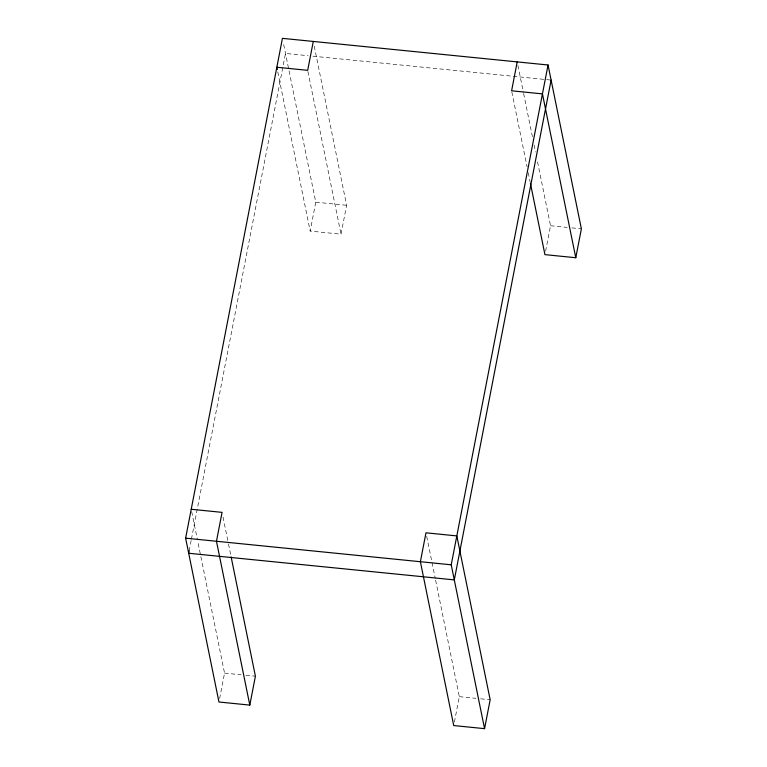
<?xml version="1.0" encoding="UTF-8"?>
<svg xmlns="http://www.w3.org/2000/svg" width="767" height="767" viewBox="0 0 767 767"><rect width="100%" height="100%" fill="white"/><g stroke="black" fill="none" stroke-linecap="round" stroke-linejoin="round"><path stroke-width="0.58" stroke-dasharray="3.83 2.88" d="M189.152 550.898L191.194 540.313M191.424 539.143L285.506 53.441L308.133 55.703M219.63 698.545L224.549 673.119L197.646 540.869M314.24 46.125L346.617 205.288L341.018 234.184L310.175 231.088L315.774 202.191L283.378 42.99M454.39 722.092L459.308 696.666L435.503 579.631M545.605 251.164L550.533 225.738L537.197 160.207M312.898 56.183L549.92 79.96M315.774 202.191L346.617 205.288M550.533 225.738L567.139 227.406M571.885 227.885L581.376 228.834M224.549 673.119L241.164 674.787M245.91 675.257L255.401 676.206M459.308 696.666L475.923 698.325M480.669 698.804L490.161 699.753M517.907 65.406L523.382 92.328M523.621 93.497L532.432 136.794M534.1 144.992L535.529 152.01M511.838 91.963L527.073 166.861M528.262 172.709L530.17 182.076M426.692 536.334L435.263 578.462M307.922 71.504L341.018 234.184M277.788 71.925L310.175 231.088M223.024 517.044L228.259 542.796M228.499 543.966L230.877 555.672M191.692 511.618L197.407 539.7"/><path stroke-width="1.15" d="M231.116 556.842L255.401 676.206L249.802 705.103L218.959 702.006L185.624 538.166L282.438 38.35L548.041 64.994L581.376 228.834L575.777 257.731L544.934 254.634L530.409 183.246M189.152 550.898L188.692 553.256L454.304 579.89L551.109 80.075M313.281 41.447L307.692 70.334L276.839 67.247L277.318 69.586M517.198 61.897L511.599 90.794L542.451 93.881L575.777 257.731M484.562 728.65L490.161 699.753L456.825 535.912L425.982 532.816L420.383 561.712L453.719 725.553L484.562 728.65L451.226 564.809L548.041 64.994M191.223 509.269L222.066 512.366L216.467 541.262L249.802 705.103M185.624 538.166L451.226 564.809"/></g></svg>
